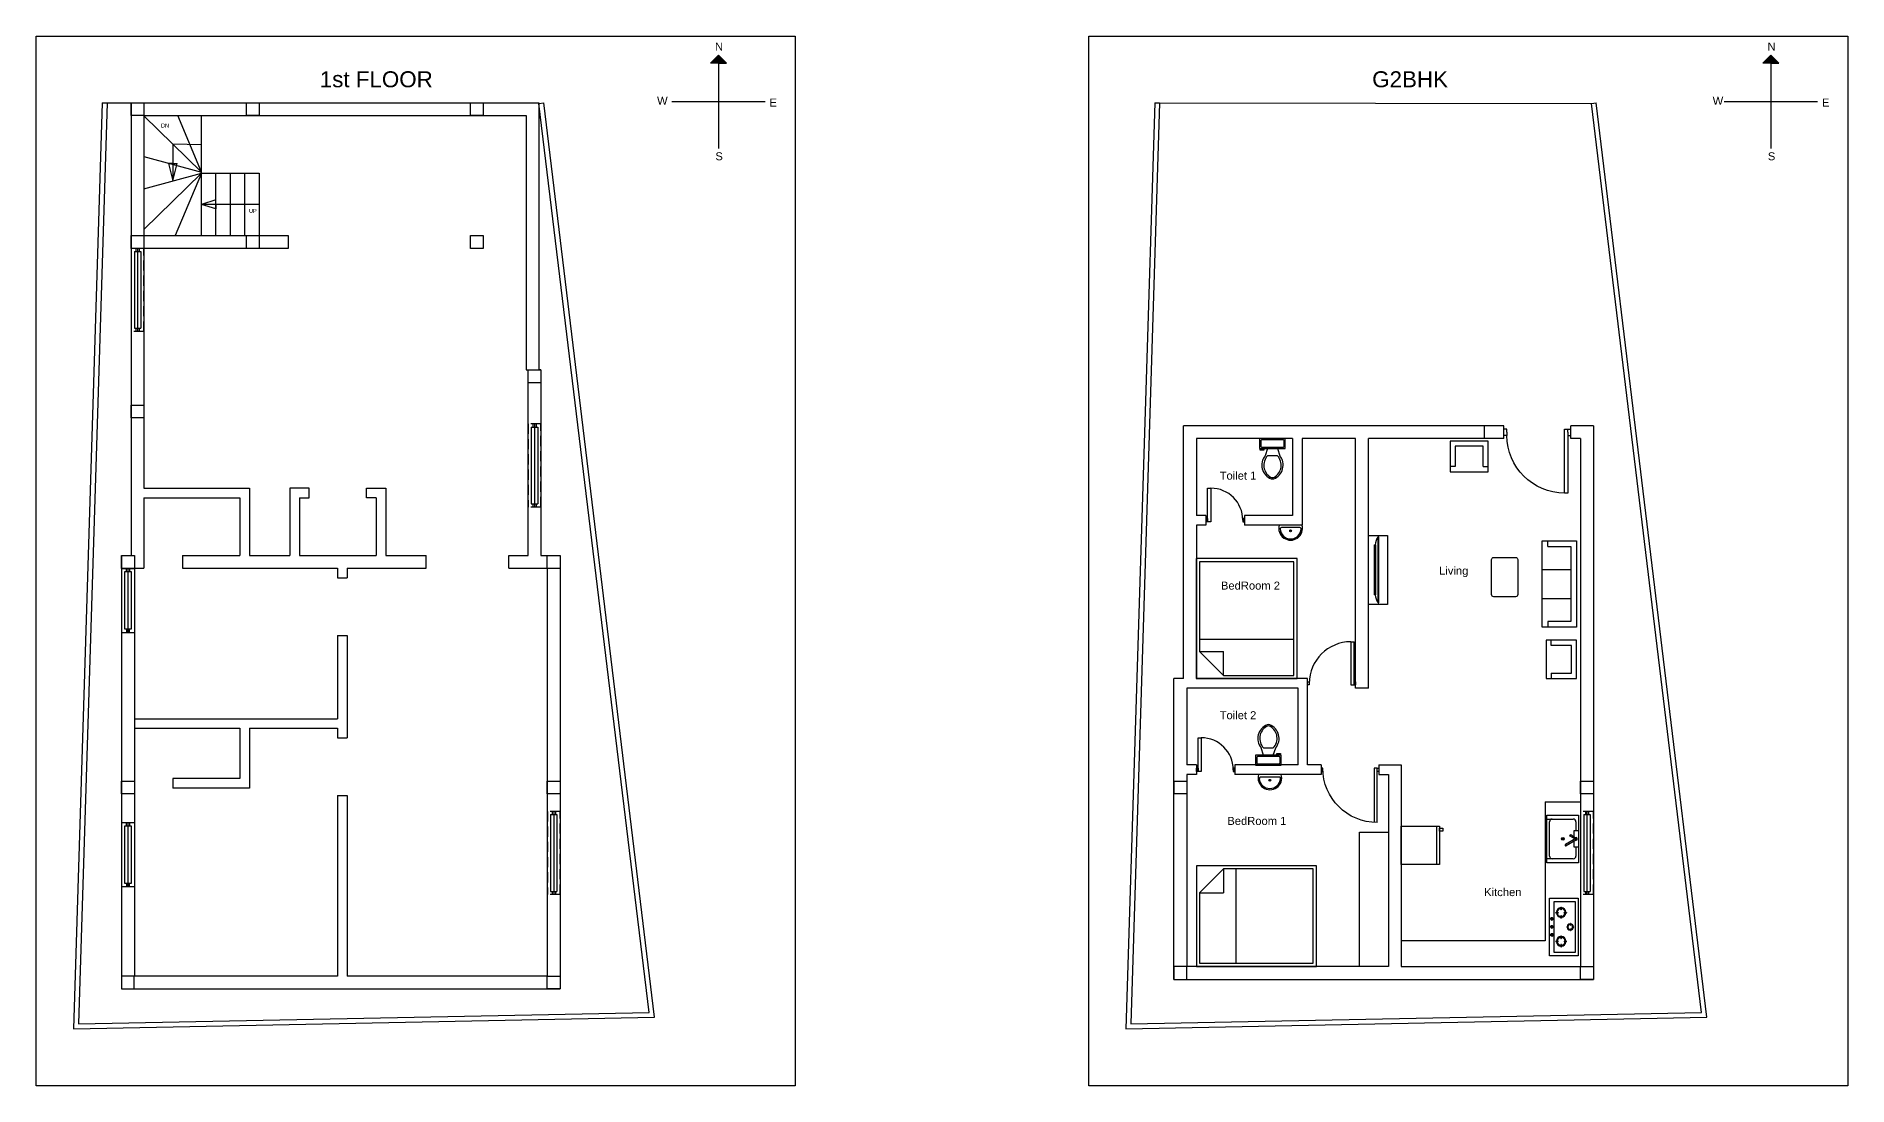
# Model space of a CAD drawing. Header units: inches. Extents: x 2767 to 7496, y 1392 to 3439.
# Drawn here: x 2767 to 3899, y 1392 to 2048 of the extents above; entities that cross this region are included whole.
import ezdxf

# ---------------------------------------------------------------- set-up
doc = ezdxf.new("R2010")
doc.units = ezdxf.units.IN
doc.linetypes.add('HIDDEN', pattern=[9.525, 6.35, -3.175])
for name, color, linetype in [('bed room', 20, 'Continuous'), ('compund', 82, 'Continuous'), ('Door', 44, 'Continuous'), ('kitchen', 142, 'Continuous'), ('pillar', 82, 'Continuous'), ('slab', 90, 'Continuous'), ('stair', 130, 'Continuous'), ('text and dim', 200, 'Continuous'), ('toilet', 140, 'Continuous'), ('wall', 7, 'Continuous'), ('window', 150, 'Continuous')]:
    doc.layers.add(name, color=color, linetype=linetype)
doc.styles.get("Standard").update_dxf_attribs({"font": 'arial.ttf'})

# ---------------------------------------------------------------- blocks, each defined once
blk = doc.blocks.new('8in pillar')
at = {"layer": 'pillar'}
blk.add_lwpolyline([(3916.8, 1584.2), (3924.8, 1584.2), (3924.8, 1576.2), (3916.8, 1576.2)], close=True, dxfattribs=at)
blk = doc.blocks.new('3ftdoor')
at = {"layer": 'Door', "linetype": 'Continuous'}
blk.add_lwpolyline([(3703.1, 1702.7), (3737.1, 1702.7), (3737.1, 1700.7), (3703.1, 1700.7)], dxfattribs=at)
for points in [[(3737.1, 1702.7), (3737.1, 1703.7), (3735.1, 1703.7), (3735.1, 1702.7)], [(3737.1, 1668.7), (3737.1, 1667.7), (3735.1, 1667.7), (3735.1, 1668.7)]]:
    blk.add_lwpolyline(points, close=True, dxfattribs=at)
blk.add_arc((3737.1, 1702.7), 34, 180, 270, dxfattribs=at)
blk = doc.blocks.new('2ft door')
at = {"layer": 'Door', "linetype": 'Continuous'}
for p, q in [((3493.1, 1558.8), (3493.1, 1579.8)), ((3493.1, 1579.8), (3495.1, 1579.8)), ((3495.1, 1579.8), (3495.1, 1558.8)), ((3495.1, 1558.8), (3493.1, 1558.8))]:
    blk.add_line(p, q, dxfattribs=at)
for points in [[(3492.1, 1560.8), (3493.1, 1560.8), (3493.1, 1558.8), (3492.1, 1558.8)], [(3516.1, 1560.8), (3515.1, 1560.8), (3515.1, 1558.8), (3516.1, 1558.8)]]:
    blk.add_lwpolyline(points, close=True, dxfattribs=at)
blk.add_arc((3495.1, 1559.8), 20, 0, 90, dxfattribs=at)
blk = doc.blocks.new('maindoor')
at = {"layer": 'Door'}
for p, q in [((1911.5, 641.9), (1875.5, 641.9)), ((1875.5, 641.9), (1875.5, 639.9)), ((1875.5, 639.9), (1915.5, 639.9)), ((1911.5, 641.9), (1911.5, 643.9)), ((1911.5, 643.9), (1915.5, 643.9)), ((1913.5, 641.9), (1911.5, 641.9)), ((1913.5, 641.9), (1915.5, 641.9)), ((1915.5, 641.9), (1915.5, 643.9)), ((1915.5, 639.9), (1915.5, 641.9)), ((1913.5, 603.9), (1911.5, 603.9)), ((1911.5, 603.9), (1911.5, 601.9)), ((1913.5, 603.9), (1915.5, 603.9)), ((1915.5, 603.9), (1915.5, 601.9))]:
    blk.add_line(p, q, dxfattribs=at)
at = {"layer": 'Door', "linetype": 'Continuous'}
blk.add_line((1911.5, 601.9), (1915.5, 601.9), dxfattribs=at)
at = {"layer": 'Door'}
blk.add_arc((1911.5, 639.9), 36, 180, 270, dxfattribs=at)
blk = doc.blocks.new('4ft window')
at = {"layer": 'window', "linetype": 'HIDDEN'}
for p, q in [((4011, 1654.6), (4003, 1654.6)), ((4003, 1654.6), (4003, 1602.6)), ((4011, 1602.6), (4011, 1654.6)), ((4011, 1602.6), (4003, 1602.6))]:
    blk.add_line(p, q, dxfattribs=at)
at = {"layer": 'window'}
for p, q in [((4005, 1652.6), (4005, 1604.6)), ((4006, 1654.6), (4006, 1652.6)), ((4007, 1654.6), (4007, 1602.6)), ((4008, 1654.6), (4008, 1652.6)), ((4009, 1652.6), (4009, 1604.6)), ((4006, 1604.6), (4006, 1602.6)), ((4008, 1604.6), (4008, 1602.6))]:
    blk.add_line(p, q, dxfattribs=at)
at = {"layer": 'window', "linetype": 'Continuous'}
for p, q in [((4005, 1652.6), (4009, 1652.6)), ((4005, 1604.6), (4009, 1604.6))]:
    blk.add_line(p, q, dxfattribs=at)
blk = doc.blocks.new('bed')
at = {"layer": 'bed room', "linetype": 'Continuous'}
for p, q in [((3509.1, 1575.8), (3509.1, 1560.8)), ((3516.8, 1575.8), (3516.8, 1516.8)), ((3494.1, 1560.8), (3509.1, 1560.8))]:
    blk.add_line(p, q, dxfattribs=at)
for points in [[(3492.1, 1514.8), (3567.1, 1514.8), (3567.1, 1577.8), (3492.1, 1577.8)], [(3494.1, 1516.8), (3565.1, 1516.8), (3565.1, 1575.8), (3509.1, 1575.8), (3494.1, 1560.8)]]:
    blk.add_lwpolyline(points, close=True, dxfattribs=at)
blk = doc.blocks.new('fridge')
at = {"layer": 'kitchen', "linetype": 'Continuous'}
blk.add_line((3691.4, 1541.9), (3667.4, 1541.9), dxfattribs=at)
for points in [[(3667.4, 1563.9), (3691.4, 1563.9), (3691.4, 1539.9), (3667.4, 1539.9)], [(3688.2, 1539.9), (3690.2, 1539.9), (3690.2, 1537.9), (3688.2, 1537.9)]]:
    blk.add_lwpolyline(points, close=True, dxfattribs=at)
blk = doc.blocks.new('*U6')
for p, q in [((-0.1, -0.4), (-0.1, 0.4)), ((0.1, -0.4), (0.1, 0.4))]:
    blk.add_line(p, q)
for centre, start, end in [((0, 0.4), 358.6927, 181.3073), ((0, -0.4), 177.7946, 2.2054)]:
    blk.add_arc(centre, 0.1, start, end)
blk = doc.blocks.new('*U7')
at = {"color": 0, "linetype": 'ByBlock', "lineweight": -2, "transparency": 16777216}
for p, rotation in [((1859.5, 2468.8), 90), ((1861.2, 2467.1), 180), ((1863, 2468.8), 270)]:
    blk.add_blockref('*U6', p, dxfattribs=dict(at, rotation=rotation))
blk.add_blockref('*U6', (1861.2, 2470.6), dxfattribs=at)
blk = doc.blocks.new('*U8')
for p, q in [((-0.2, -0.6), (-0.2, 0.6)), ((0.2, -0.6), (0.2, 0.6))]:
    blk.add_line(p, q)
for centre, start, end in [((0, 0.6), 0, 180), ((0, -0.6), 180, 0)]:
    blk.add_arc(centre, 0.2, start, end)
blk = doc.blocks.new('*U9')
at = {"color": 0, "linetype": 'ByBlock', "lineweight": -2, "transparency": 16777216}
for p, rotation in [((1867.6, 2462.3), 90.00000000000006), ((1870.2, 2459.7), 180), ((1872.9, 2462.3), 270.0000000000001)]:
    blk.add_blockref('*U8', p, dxfattribs=dict(at, rotation=rotation))
blk.add_blockref('*U8', (1870.2, 2464.9), dxfattribs=at)
blk = doc.blocks.new('*U10')
for p, q in [((-0.2, -0.6), (-0.2, 0.6)), ((0.2, -0.6), (0.2, 0.6))]:
    blk.add_line(p, q)
for centre, start, end in [((0, 0.6), 0, 180), ((0, -0.6), 180, 0)]:
    blk.add_arc(centre, 0.2, start, end)
blk = doc.blocks.new('*U11')
at = {"color": 0, "linetype": 'ByBlock', "lineweight": -2, "transparency": 16777216}
for p, rotation in [((1867.6, 2462.3), 90.00000000000006), ((1870.2, 2459.7), 180), ((1872.9, 2462.3), 270.0000000000001)]:
    blk.add_blockref('*U10', p, dxfattribs=dict(at, rotation=rotation))
blk.add_blockref('*U10', (1870.2, 2464.9), dxfattribs=at)
blk = doc.blocks.new('3BURNER STOVE')
for p, q in [((1843.2, 2473.8), (1879.2, 2473.8)), ((1845.2, 2471.8), (1877.2, 2471.8)), ((1845.2, 2458.8), (1845.2, 2471.8)), ((1877.2, 2471.8), (1877.2, 2458.8)), ((1879.2, 2473.8), (1879.2, 2455.8)), ((1877.2, 2458.8), (1845.2, 2458.8)), ((1856, 2458.3), (1856, 2456.3)), ((1856.4, 2458.3), (1856.4, 2456.3)), ((1861, 2458.3), (1861, 2456.3)), ((1861.4, 2458.3), (1861.4, 2456.3)), ((1866, 2458.3), (1866, 2456.4)), ((1866.4, 2458.3), (1866.4, 2456.4)), ((1879.2, 2455.8), (1843.2, 2455.8))]:
    blk.add_line(p, q)
for centre, radius, start, end in [((1861.2, 2468.8), 2, 92.866, 177.134), ((1861.2, 2468.8), 2, 182.866, 267.134), ((1861.2, 2468.8), 1.5, 93.8226, 176.1774), ((1861.2, 2468.8), 1.5, 183.8226, 266.1774), ((1861.2, 2468.8), 2, 2.866, 87.134), ((1861.2, 2468.8), 1.5, 3.8226, 86.1774), ((1861.2, 2468.8), 2, 272.866, 357.134), ((1861.2, 2468.8), 1.5, 273.8226, 356.1774), ((1852.2, 2463.1), 3, 93.8226, 176.1774), ((1852.2, 2463.1), 3, 183.8226, 266.1774), ((1852.2, 2463.1), 2.5, 94.5886, 175.4114), ((1852.2, 2463.1), 2.5, 184.5886, 265.4114), ((1852.2, 2463.1), 3, 3.8226, 86.1774), ((1852.2, 2463.1), 2.5, 4.5886, 85.4114), ((1852.2, 2463.1), 3, 273.8226, 356.1774), ((1852.2, 2463.1), 2.5, 274.5886, 355.4114), ((1856.2, 2457.3), 0.75, 105.466, 254.534), ((1856.2, 2458.3), 0.2, 0, 180), ((1856.2, 2456.3), 0.2, 180, 0), ((1856.2, 2457.3), 0.75, 285.466, 74.534), ((1861.2, 2457.3), 0.75, 105.466, 254.534), ((1861.2, 2458.3), 0.2, 0, 180), ((1861.2, 2456.3), 0.2, 180, 0), ((1861.2, 2457.3), 0.75, 285.466, 74.534), ((1866.2, 2457.4), 0.75, 105.466, 254.534), ((1866.2, 2458.3), 0.2, 0, 180), ((1866.2, 2456.4), 0.2, 180, 0), ((1866.2, 2457.4), 0.75, 285.466, 74.534), ((1870.2, 2463.1), 3, 93.8226, 176.1774), ((1870.2, 2463.1), 3, 183.8226, 266.1774), ((1870.2, 2463.1), 2.5, 94.5886, 175.4114), ((1870.2, 2463.1), 2.5, 184.5886, 265.4114), ((1870.2, 2463.1), 3, 3.8226, 86.1774), ((1870.2, 2463.1), 2.5, 4.5886, 85.4114), ((1870.2, 2463.1), 3, 273.8226, 356.1774), ((1870.2, 2463.1), 2.5, 274.5886, 355.4114)]:
    blk.add_arc(centre, radius, start, end)
for name, p in [('*U7', (0, 0)), ('*U9', (0, 0.8))]:
    blk.add_blockref(name, p)
at = {"xscale": -1}
blk.add_blockref('*U11', (3722.5, 0.8), dxfattribs=at)
blk = doc.blocks.new('3bunerstove')
blk.add_line((1843.2, 2455.8), (1843.2, 2473.8))
blk.add_blockref('3BURNER STOVE', (0, 0))
blk = doc.blocks.new('sink')
for p, q in [((1761.7, 2463.9), (1797.7, 2463.9)), ((1761.7, 2439.9), (1761.7, 2463.9)), ((1764.7, 2439.9), (1764.7, 2459.9)), ((1766.7, 2461.9), (1773.7, 2461.9)), ((1773.7, 2463.9), (1773.7, 2460.4)), ((1773.7, 2460.4), (1778.2, 2460.4)), ((1779.2, 2460.4), (1780, 2460.4)), ((1779.3, 2461.7), (1783.9, 2454)), ((1784.8, 2454.5), (1780.1, 2462.2)), ((1781.2, 2460.4), (1785.7, 2460.4)), ((1785.7, 2460.4), (1785.7, 2463.9)), ((1785.7, 2461.9), (1792.7, 2461.9)), ((1794.7, 2459.9), (1794.7, 2439.9)), ((1797.7, 2463.9), (1797.7, 2439.9)), ((1797.7, 2439.9), (1761.7, 2439.9)), ((1792.7, 2441.9), (1766.7, 2441.9))]:
    blk.add_line(p, q)
blk.add_lwpolyline([(1779.6, 2461.1), (1777.7, 2457.4, -0.431059), (1777.3, 2457.2), (1776.4, 2457.8, -0.457156), (1776.4, 2458.1), (1779.2, 2461.7)], format="xyb")
for radius in [1, 0.5]:
    blk.add_circle((1779.7, 2451.9), radius)
for centre, radius, start, end in [((1766.7, 2459.9), 2, 90, 180), ((1779.7, 2461.9), 1, 331.1948, 217.152), ((1779.7, 2461.9), 0.5, 31.1948, 211.1948), ((1779.7, 2461.9), 1, 257.4909, 271.1948), ((1784.4, 2454.2), 0.5, 211.1948, 31.1948), ((1792.7, 2459.9), 2, 0, 90), ((1766.7, 2443.9), 2, 180, 270), ((1792.7, 2443.9), 2, 270, 0)]:
    blk.add_arc(centre, radius, start, end)
blk = doc.blocks.new('tv stand')
at = {"layer": 'slab'}
for p, q in [((2067.7, 962.6), (2112, 962.6)), ((2067.7, 962.6), (2067.7, 962.1)), ((2067.7, 962.1), (2112, 962.1)), ((2073.1, 964.9), (2073.1, 964.1)), ((2073.1, 964.9), (2106.7, 964.9)), ((2073.1, 964.1), (2106.7, 964.1)), ((2106.7, 964.9), (2106.7, 964.1)), ((2112, 962.6), (2112, 962.1)), ((2113, 963.1), (2113, 962.1))]:
    blk.add_line(p, q, dxfattribs=at)
blk.add_lwpolyline([(2066.7, 969), (2113, 969), (2113, 956.2), (2066.7, 956.2)], close=True, dxfattribs=at)
for centre, start, end in [((2073.9, 953.7), 94.0302, 124.5443), ((2105.9, 953.7), 55.4557, 85.9698)]:
    blk.add_arc(centre, 10.8, start, end, dxfattribs=at)
blk = doc.blocks.new('2ft6inx2ft sofa')
at = {"layer": 'slab'}
for p, q in [((2200.5, 985.1), (2196.5, 985.1)), ((2222.5, 985.1), (2226.5, 985.1))]:
    blk.add_line(p, q, dxfattribs=at)
blk.add_lwpolyline([(2196.5, 1005.1), (2226.5, 1005.1), (2226.5, 981.1), (2196.5, 981.1)], close=True, dxfattribs=at)
blk.add_lwpolyline([(2200.5, 985.1), (2200.5, 1001.1), (2222.5, 1001.1), (2222.5, 985.1)], dxfattribs=at)
blk = doc.blocks.new('teapoi')
at = {"layer": 'slab'}
blk.add_lwpolyline([(2049.9, 947.8), (2069.9, 947.8, -0.414214), (2071.9, 945.8), (2071.9, 913.8, -0.414214), (2069.9, 911.8), (2049.9, 911.8, -0.414214), (2047.9, 913.8), (2047.9, 945.8, -0.414214)], format="xyb", close=True, dxfattribs=at)
blk = doc.blocks.new('Toilet - top')
for p, q in [((-10, -8.5), (-8, -8.5)), ((-10, -9.5), (-10, -8.5)), ((-7, -9.5), (-10, -9.5)), ((-8, -8.5), (-8, -8)), ((-7, -8), (-7, -9.5)), ((-4, -8), (-6, -14)), ((4, -14), (-4, -14)), ((4, -8), (6, -14)), ((9.5, -6), (9.5, -2))]:
    blk.add_line(p, q)
blk.add_lwpolyline([(10.5, -8), (10.5, 0), (-10.5, 0), (-10.5, -8)], close=True)
for points in [[(-9.5, -2), (-9.5, -6)], [(8.5, -1), (-8.5, -1)], [(-8.5, -7), (8.5, -7)]]:
    blk.add_lwpolyline(points)
for centre, radius, start, end in [((-8.6, -1.9), 0.884, 81.8699, 188.1301), ((-8.6, -6.1), 0.884, 171.8699, 278.1301), ((3.5, -21.6), 12.2, 141.4691, 247.9714), ((4.2, -21.8), 11.3, 136.3677, 238.9468), ((-3.5, -21.6), 12.2, 292.0284, 38.5307), ((-4.2, -21.8), 11.3, 301.053, 43.6321), ((8.6, -1.9), 0.884, 351.8699, 98.1301), ((8.6, -6.1), 0.884, 261.8699, 8.1301), ((0, -27.9), 4, 245.7318, 294.2682), ((0, -29), 4, 254.8605, 285.1395)]:
    blk.add_arc(centre, radius, start, end)
blk = doc.blocks.new('western toilet')
at = {"layer": 'toilet', "xscale": 0.5, "yscale": 0.5, "zscale": 0.5, "rotation": 180}
blk.add_blockref('Toilet - top', (2164.76, 939.26), dxfattribs=at)
blk = doc.blocks.new('handwash customised')
at = {"layer": 'toilet'}
for p, q in [((1338.7, 832.5), (1353.4, 832.5)), ((1345.3, 835), (1346.8, 835)), ((1346.1, 835.7), (1346.1, 834.2)), ((1337.1, 830.5), (1355.1, 830.5))]:
    blk.add_line(p, q, dxfattribs=at)
blk.add_circle((1346.1, 835), 0.75, dxfattribs=at)
for centre, radius, start, end in [((1346.1, 833.1), 9.37, 343.7398, 196.2602), ((1346.1, 833.1), 8.37, 2.9146, 177.0854), ((1338.7, 833.5), 1, 177.0854, 270), ((1353.4, 833.5), 1, 270, 2.9146)]:
    blk.add_arc(centre, radius, start, end, dxfattribs=at)
blk = doc.blocks.new('5ftx2ft6in sofa')
at = {"layer": 'slab'}
for p, q in [((2086.7, 979.3), (2086.7, 999.3)), ((2106.7, 979.3), (2106.7, 999.3)), ((2070.7, 983.3), (2066.7, 983.3)), ((2122.7, 983.3), (2126.7, 983.3))]:
    blk.add_line(p, q, dxfattribs=at)
blk.add_lwpolyline([(2066.7, 1003.3), (2126.7, 1003.3), (2126.7, 979.3), (2066.7, 979.3)], close=True, dxfattribs=at)
blk.add_lwpolyline([(2070.7, 983.3), (2070.7, 999.3), (2122.7, 999.3), (2122.7, 983.3)], dxfattribs=at)
blk = doc.blocks.new('3ft window')
at = {"layer": 'window', "linetype": 'Continuous'}
for p, q in [((3891.6, 1851.1), (3899.6, 1851.1)), ((3893.6, 1849.1), (3897.6, 1849.1)), ((3893.6, 1813.1), (3893.6, 1849.1)), ((3894.6, 1849.1), (3894.6, 1851.1)), ((3895.6, 1851.1), (3895.6, 1811.1)), ((3896.6, 1851.1), (3896.6, 1849.1)), ((3897.6, 1849.1), (3897.6, 1813.1)), ((3891.6, 1811.1), (3899.6, 1811.1)), ((3897.6, 1813.1), (3893.6, 1813.1)), ((3894.6, 1813.1), (3894.6, 1811.1)), ((3896.6, 1811.1), (3896.6, 1813.1))]:
    blk.add_line(p, q, dxfattribs=at)
at = {"layer": 'window', "linetype": 'HIDDEN'}
for p, q in [((3891.6, 1851.1), (3891.6, 1811.1)), ((3899.6, 1851.1), (3899.6, 1811.1))]:
    blk.add_line(p, q, dxfattribs=at)
blk = doc.blocks.new('new door bedroom1')
at = {"layer": 'Door', "linetype": 'Continuous'}
blk.add_line((3588.6, 1669.8), (3590.6, 1669.8), dxfattribs=at)
blk.add_lwpolyline([(3588.6, 1669.8), (3588.6, 1642.8), (3590.6, 1642.8), (3590.6, 1669.8)], dxfattribs=at)
for points in [[(3561.6, 1644.8), (3562.6, 1644.8), (3562.6, 1642.8), (3561.6, 1642.8)], [(3591.6, 1644.8), (3590.6, 1644.8), (3590.6, 1642.8), (3591.6, 1642.8)]]:
    blk.add_lwpolyline(points, close=True, dxfattribs=at)
blk.add_arc((3588.6, 1643.8), 26, 90, 180, dxfattribs=at)

msp = doc.modelspace()

# ---------------------------------------------------------------- hatches: boundary and pattern name
at = {"layer": 'slab', "linetype": 'Continuous'}
h = msp.add_hatch(color=6, dxfattribs=at)
h.dxf.hatch_style = 1
h.paths.add_polyline_path([(3193.506, 2036.453), (3188.506, 2031.453), (3193.506, 2031.453), (3198.506, 2031.453)])
at = {"layer": 'text and dim', "linetype": 'Continuous'}
h = msp.add_hatch(color=256, dxfattribs=at)
h.dxf.hatch_style = 1
h.paths.add_polyline_path([(3851.018, 2036.453), (3846.018, 2031.453), (3851.018, 2031.453), (3856.018, 2031.453)])

# ---------------------------------------------------------------- linework, layer by layer
at = {"linetype": 'Continuous'}
for p, q in [((3193.506, 2031.453), (3193.506, 1978.23)), ((3851.018, 2031.453), (3851.018, 1978.23)), ((3222.618, 2007.342), (3164.395, 2007.342)), ((3880.129, 2007.342), (3821.906, 2007.342))]:
    msp.add_line(p, q, dxfattribs=at)
for points in [[(2767.281, 2048.326), (3241.525, 2048.326), (3241.525, 1392.239), (2767.281, 1392.239)], [(3424.792, 2048.326), (3899.036, 2048.326), (3899.036, 1392.239), (3424.792, 1392.239)]]:
    msp.add_lwpolyline(points, close=True, dxfattribs=at)
at = {"layer": 'bed room', "linetype": 'Continuous'}
msp.add_lwpolyline([(3594.086, 1550.763), (3612.086, 1550.763), (3612.086, 1466.763), (3594.086, 1466.763)], close=True, dxfattribs=at)
at = {"layer": 'compund'}
for p, q in [((2808.575, 2006.708), (2790.571, 1427.898)), ((2811.573, 2006.615), (2793.668, 1430.959)), ((3150.123, 1438.017), (3081.365, 2006.348)), ((3153.5, 1435.083), (3084.343, 2006.708)), ((3466.086, 2006.708), (3448.083, 1427.898)), ((3469.084, 2006.615), (3451.179, 1430.959)), ((3807.635, 1438.017), (3738.876, 2006.348)), ((3811.011, 1435.083), (3741.854, 2006.708)), ((2793.668, 1430.959), (3150.123, 1438.017)), ((3451.179, 1430.959), (3807.635, 1438.017)), ((2790.571, 1427.898), (3153.5, 1435.083)), ((3448.083, 1427.898), (3811.011, 1435.083))]:
    msp.add_line(p, q, dxfattribs=at)
at = {"layer": 'compund', "linetype": 'Continuous'}
for p, q in [((2808.575, 2006.708), (2811.573, 2006.615)), ((2811.573, 2006.615), (2826.575, 2006.708)), ((3081.365, 2006.348), (3084.343, 2006.708)), ((3466.086, 2006.708), (3469.084, 2006.615)), ((3469.084, 2006.615), (3738.876, 2006.348)), ((3738.876, 2006.348), (3741.854, 2006.708))]:
    msp.add_line(p, q, dxfattribs=at)
at = {"layer": 'kitchen', "linetype": 'Continuous'}
for q in [(3710.086, 1482.763), (3732.086, 1569.763)]:
    msp.add_line((3710.086, 1569.763), q, dxfattribs=at)
at = {"layer": 'kitchen'}
msp.add_line((3710.086, 1482.763), (3620.086, 1482.763), dxfattribs=at)
at = {"layer": 'stair'}
for p, q in [((2834.575, 1998.534), (2870.575, 1963.375)), ((2870.575, 1963.375), (2855.671, 1998.74)), ((2870.575, 1962.708), (2870.575, 1998.708)), ((2834.575, 1973.082), (2870.575, 1963.375)), ((2834.575, 1953.001), (2870.575, 1962.708)), ((2834.575, 1927.55), (2870.575, 1962.708)), ((2870.575, 1962.708), (2854.139, 1923.708)), ((2870.575, 1962.708), (2906.575, 1962.708)), ((2870.575, 1923.708), (2870.575, 1962.708)), ((2879.575, 1923.708), (2879.575, 1962.708)), ((2888.575, 1923.708), (2888.575, 1962.708)), ((2897.575, 1923.708), (2897.575, 1962.708)), ((2906.575, 1962.708), (2906.575, 1923.708)), ((2834.575, 1923.708), (2870.575, 1923.708))]:
    msp.add_line(p, q, dxfattribs=at)
at = {"layer": 'text and dim', "linetype": 'Continuous'}
for p, q in [((2852.575, 1980.955), (2852.575, 1957.855)), ((2852.575, 1980.955), (2870.575, 1980.708)), ((2852.575, 1968.708), (2849.838, 1968.708)), ((2849.838, 1968.708), (2852.575, 1957.855)), ((2852.575, 1968.708), (2855.311, 1968.708)), ((2852.575, 1957.855), (2855.311, 1968.708)), ((2879.575, 1945.945), (2870.575, 1943.208)), ((2906.575, 1943.208), (2870.575, 1943.208)), ((2879.575, 1940.472), (2870.575, 1943.208)), ((2879.575, 1943.208), (2879.575, 1945.945)), ((2879.575, 1943.208), (2879.575, 1940.472))]:
    msp.add_line(p, q, dxfattribs=at)
at = {"layer": 'wall', "linetype": 'Continuous'}
for p, q in [((3188.506, 2031.453), (3193.506, 2036.453)), ((3193.506, 2031.453), (3188.506, 2031.453)), ((3198.506, 2031.453), (3193.506, 2036.453)), ((3193.506, 2031.453), (3198.506, 2031.453)), ((3846.018, 2031.453), (3851.018, 2036.453)), ((3851.018, 2031.453), (3846.018, 2031.453)), ((3856.018, 2031.453), (3851.018, 2036.453)), ((3851.018, 2031.453), (3856.018, 2031.453)), ((2826.575, 2006.708), (2826.575, 1723.708)), ((2826.575, 2006.708), (3081.365, 2006.708)), ((3081.365, 2006.708), (3081.365, 1839.708)), ((2834.575, 1998.708), (3073.365, 1998.708)), ((3073.365, 1998.708), (3073.365, 1839.708)), ((2834.575, 1923.708), (2924.575, 1923.708)), ((2834.575, 1915.708), (2834.575, 1765.708)), ((2924.575, 1915.708), (2834.575, 1915.708)), ((2924.575, 1923.708), (2924.575, 1915.708)), ((3073.365, 1839.708), (3074.575, 1839.708)), ((3074.575, 1723.708), (3074.575, 1839.708)), ((3082.575, 1839.708), (3081.365, 1839.708)), ((3082.575, 1839.708), (3082.575, 1723.708)), ((3484.086, 1646.763), (3484.086, 1804.763)), ((3672.086, 1796.763), (3672.086, 1804.763)), ((3684.086, 1796.763), (3684.086, 1804.763)), ((3726.086, 1796.763), (3726.086, 1804.763)), ((3740.086, 1804.763), (3740.086, 1458.763)), ((3492.086, 1796.763), (3492.086, 1748.763)), ((3552.086, 1796.763), (3552.086, 1748.763)), ((3558.086, 1796.763), (3558.086, 1742.763)), ((3591.586, 1640.763), (3591.586, 1796.763)), ((3599.586, 1640.763), (3599.586, 1796.763)), ((3732.086, 1796.763), (3732.086, 1466.763)), ((2900.575, 1765.708), (2900.575, 1723.708)), ((2925.707, 1765.708), (2925.707, 1723.708)), ((2937.707, 1765.708), (2925.707, 1765.708)), ((2937.707, 1759.708), (2937.707, 1765.708)), ((2973.707, 1759.708), (2973.707, 1765.708)), ((2973.707, 1765.708), (2985.707, 1765.708)), ((2985.707, 1765.708), (2985.707, 1723.708)), ((2834.575, 1759.708), (2834.575, 1715.708)), ((2894.575, 1759.708), (2894.575, 1723.708)), ((2931.707, 1759.708), (2931.707, 1723.708)), ((2931.707, 1759.708), (2937.707, 1759.708)), ((2979.707, 1759.708), (2973.707, 1759.708)), ((2979.707, 1759.708), (2979.707, 1723.708)), ((3498.086, 1748.763), (3498.086, 1742.763)), ((3522.086, 1748.763), (3522.086, 1742.763)), ((3492.086, 1742.763), (3492.086, 1646.763)), ((2820.575, 1723.708), (2820.575, 1452.763)), ((2820.575, 1723.708), (2826.575, 1723.708)), ((2858.575, 1723.708), (2858.575, 1715.708)), ((2985.707, 1723.708), (3010.832, 1723.708)), ((3010.832, 1715.708), (3010.832, 1723.708)), ((3062.575, 1715.708), (3062.575, 1723.708)), ((3094.575, 1723.708), (3094.575, 1452.763)), ((2828.575, 1715.708), (2828.575, 1460.763)), ((2955.575, 1715.708), (2955.575, 1709.708)), ((2961.575, 1715.708), (2961.575, 1709.708)), ((3086.575, 1715.708), (3086.575, 1460.763)), ((2955.575, 1673.708), (2955.575, 1621.708)), ((2961.575, 1673.708), (2961.575, 1609.708)), ((3478.086, 1458.763), (3478.086, 1646.763)), ((3484.086, 1646.763), (3478.086, 1646.763)), ((3561.586, 1592.763), (3561.586, 1646.763)), ((3486.086, 1640.763), (3486.086, 1592.763)), ((3555.586, 1592.763), (3555.586, 1640.763)), ((2894.575, 1615.708), (2894.575, 1584.236)), ((2900.575, 1615.708), (2900.575, 1578.236)), ((2955.575, 1615.708), (2955.575, 1609.708)), ((3486.086, 1586.763), (3486.086, 1466.763)), ((3492.086, 1592.763), (3492.086, 1586.763)), ((3516.086, 1592.763), (3516.086, 1586.763)), ((3570.086, 1592.763), (3570.086, 1586.763)), ((3606.086, 1592.763), (3620.086, 1592.763)), ((3606.086, 1592.763), (3606.086, 1586.763)), ((3606.086, 1586.763), (3612.086, 1586.763)), ((3612.086, 1586.763), (3612.086, 1466.763)), ((3620.086, 1592.763), (3620.086, 1466.763)), ((2894.575, 1584.236), (2852.575, 1584.236)), ((2852.575, 1584.236), (2852.575, 1578.236)), ((2900.575, 1578.236), (2852.575, 1578.236)), ((2955.575, 1573.708), (2955.575, 1460.763)), ((2961.575, 1573.708), (2961.575, 1460.763)), ((3612.086, 1466.763), (3486.086, 1466.763)), ((3620.086, 1466.763), (3732.086, 1466.763))]:
    msp.add_line(p, q, dxfattribs=at)
at = {"layer": 'wall'}
for p, q in [((2834.575, 1998.708), (2834.575, 1923.708)), ((3684.086, 1804.763), (3484.086, 1804.763)), ((3740.086, 1804.763), (3726.086, 1804.763)), ((3552.086, 1796.763), (3492.086, 1796.763)), ((3591.586, 1796.763), (3558.086, 1796.763)), ((3684.086, 1796.763), (3599.586, 1796.763)), ((3732.086, 1796.763), (3726.086, 1796.763)), ((2834.575, 1765.708), (2900.575, 1765.708)), ((2834.575, 1759.708), (2894.575, 1759.708)), ((3498.086, 1748.763), (3492.086, 1748.763)), ((3552.086, 1748.763), (3522.086, 1748.763)), ((3498.086, 1742.763), (3492.086, 1742.763)), ((3498.086, 1742.763), (3492.086, 1742.763)), ((3558.086, 1742.763), (3522.086, 1742.763)), ((3558.086, 1742.763), (3522.086, 1742.763)), ((2820.575, 1723.708), (2828.575, 1723.708)), ((2858.575, 1723.708), (2894.575, 1723.708)), ((2900.575, 1723.708), (2925.707, 1723.708)), ((2931.707, 1723.708), (2979.707, 1723.708)), ((3062.575, 1723.708), (3074.575, 1723.708)), ((3082.575, 1723.708), (3094.575, 1723.708)), ((2828.575, 1715.708), (2834.575, 1715.708)), ((2858.575, 1715.708), (2955.575, 1715.708)), ((2955.575, 1709.708), (2961.575, 1709.708)), ((2961.575, 1715.708), (3010.832, 1715.708)), ((3062.575, 1715.708), (3086.575, 1715.708)), ((2955.575, 1673.708), (2961.575, 1673.708)), ((3561.586, 1646.763), (3492.086, 1646.763)), ((3555.586, 1640.763), (3486.086, 1640.763)), ((3599.586, 1640.763), (3591.586, 1640.763)), ((2828.575, 1621.708), (2955.575, 1621.708)), ((2828.575, 1615.708), (2894.575, 1615.708)), ((2900.575, 1615.708), (2955.575, 1615.708)), ((2955.575, 1609.708), (2961.575, 1609.708)), ((3492.086, 1592.763), (3486.086, 1592.763)), ((3492.086, 1586.763), (3486.086, 1586.763)), ((3555.586, 1592.763), (3516.086, 1592.763)), ((3570.086, 1586.763), (3516.086, 1586.763)), ((3570.086, 1592.763), (3561.586, 1592.763)), ((2955.575, 1573.708), (2961.575, 1573.708)), ((2955.575, 1460.763), (2828.575, 1460.763)), ((3086.575, 1460.763), (2961.575, 1460.763)), ((2820.575, 1452.763), (3094.575, 1452.763)), ((3478.086, 1458.763), (3740.086, 1458.763))]:
    msp.add_line(p, q, dxfattribs=at)

# ---------------------------------------------------------------- block references
at = {"layer": 'Door', "linetype": 'Continuous', "xscale": -1, "rotation": 270}
for name, p in [('maindoor', (3082.215, -112.769)), ('3ftdoor', (1902.377, -2146.323))]:
    msp.add_blockref(name, p, dxfattribs=at)
at = {"layer": 'Door', "linetype": 'Continuous'}
for name, p in [('2ft door', (6, 186)), ('new door bedroom1', (0, 0)), ('2ft door', (0, 30))]:
    msp.add_blockref(name, p, dxfattribs=at)
at = {"layer": 'kitchen', "linetype": 'Continuous'}
for name, p, xscale, yscale, zscale in [('2ft6inx2ft sofa', (5418.24, 997.199), -0.7939065059585986, 0.7939065059585986, 0.7939065059585986), ('teapoi', (2281.646, 1076.939), 0.6811052399986894, 0.6811052399986894, 0.6811052399986894)]:
    msp.add_blockref(name, p, dxfattribs=dict(at, xscale=xscale, yscale=yscale, zscale=zscale))
for name, p, xscale, yscale, zscale, rotation in [('tv stand', (4502.979, -233.597), 0.9322822234025473, 0.9322822234025473, 0.9322822234025473, 90), ('5ftx2ft6in sofa', (2828.193, 3589.693), 0.89845899496341, 0.89845899496341, 0.89845899496341, 270), ('2ft6inx2ft sofa', (2931.672, -96.91), -0.7939065059585986, 0.7939065059585986, 0.7939065059585986, 270), ('sink', (1696.399, 3016.088), 0.8257142180238557, 0.8257142180238557, 0.8257142180238557, 270)]:
    msp.add_blockref(name, p, dxfattribs=dict(at, xscale=xscale, yscale=yscale, zscale=zscale, rotation=rotation))
for name, p, rotation in [('fridge', (5183.952, -2136.892), 89.99999999999999), ('3bunerstove', (1256.859, 3352.729), 270)]:
    msp.add_blockref(name, p, dxfattribs=dict(at, rotation=rotation))
at = {"layer": 'pillar'}
for p in [(-1090.209, 422.495), (-1018.209, 422.495), (-878.209, 422.495), (-1090.209, 339.495), (-1018.209, 339.495), (-878.209, 339.495), (-842.209, 255.495), (-1090.209, 233.495), (-1096.209, 139.495), (-830.209, 139.495), (-1096.209, -1.45), (-830.209, -1.45), (-438.698, -1.45), (-184.698, -1.45), (-830.209, -123.45), (-184.698, -117.45)]:
    msp.add_blockref('8in pillar', p, dxfattribs=at)
at = {"layer": 'pillar', "xscale": -1}
for p in [(6745.359, -123.45), (7402.87, -117.45)]:
    msp.add_blockref('8in pillar', p, dxfattribs=at)
at = {"layer": 'text and dim', "linetype": 'Continuous', "rotation": 90}
msp.add_blockref('bed', (5069.849, -1845.323), dxfattribs=at)
at = {"layer": 'text and dim', "linetype": 'Continuous'}
msp.add_blockref('bed', (0, -48), dxfattribs=at)
at = {"layer": 'toilet', "linetype": 'Continuous'}
for name, p, xscale, yscale, zscale, rotation in [('western toilet', (6848.675, 3232.514), 1.528596998441343, 1.528596998441343, 1.528596998441343, 179.9999999999956), ('handwash customised', (4613.278, 2398.148), 0.7891830888712512, 0.7891830888712512, 0.7891830888712512, 180), ('handwash customised', (4600.322, 2242.148), 0.7891830888712512, 0.7891830888712512, 0.7891830888712512, 180.0000000000037)]:
    msp.add_blockref(name, p, dxfattribs=dict(at, xscale=xscale, yscale=yscale, zscale=zscale, rotation=rotation))
at = {"layer": 'toilet', "linetype": 'Continuous', "xscale": 1.528596998441343, "yscale": 1.528596998441343, "zscale": 1.528596998441343}
msp.add_blockref('western toilet', (228.047, 157.012), dxfattribs=at)
at = {"layer": 'wall', "linetype": 'HIDDEN'}
for p in [(-1176.429, 261.127), (-928.429, 151.428), (-916.39, -90.819), (-270.918, -90.819)]:
    msp.add_blockref('4ft window', p, dxfattribs=at)
at = {"layer": 'window', "linetype": 'HIDDEN'}
for p in [(-1070.991, -135.422), (-1070.991, -294.367)]:
    msp.add_blockref('3ft window', p, dxfattribs=at)

# ---------------------------------------------------------------- texts
at = {"layer": 'text and dim', "linetype": 'Continuous'}
for s, width, insert, char_height, attachment_point in [('N', 5, (3191.325, 2044.37), 5, 1), ('N', 5, (3848.884, 2044.37), 5, 1), ('1st FLOOR', 71.97791, (2944.405, 2026.407), 10, 1), ('G2BHK', 11.54955, (3601.916, 2026.407), 10, 1), ('W', 5, (3155.172, 2010.441), 5, 1), ('E', 5, (3225.379, 2009.369), 5, 1), ('W', 5, (3814.646, 2010.441), 5, 1), ('E', 5, (3882.89, 2009.369), 5, 1), ('DN', 4.72606, (2845.229, 1991.241), 2.5, 7), ('S', 5, (3191.586, 1975.778), 5, 1), ('S', 5, (3849.098, 1975.778), 5, 1), ('UP', 4.72606, (2900.211, 1937.869), 2.5, 7), ('Toilet 1', 22.14124, (3506.639, 1776.142), 5, 1), ('Living', 17.767, (3643.754, 1716.717), 5, 1), ('BedRoom 2', 37.20445, (3507.431, 1707.409), 5, 1), ('Toilet 2', 23.12139, (3506.639, 1626.383), 5, 1), ('BedRoom 1', 35.37534, (3511.425, 1560.308), 5, 1), ('Kitchen', 20.97945, (3671.882, 1515.813), 5, 1)]:
    msp.add_mtext_dynamic_manual_height_columns(s, width=width, gutter_width=12.5, heights=[0], dxfattribs=dict(at, insert=insert, char_height=char_height, attachment_point=attachment_point))

doc.saveas('drawing.dxf')
